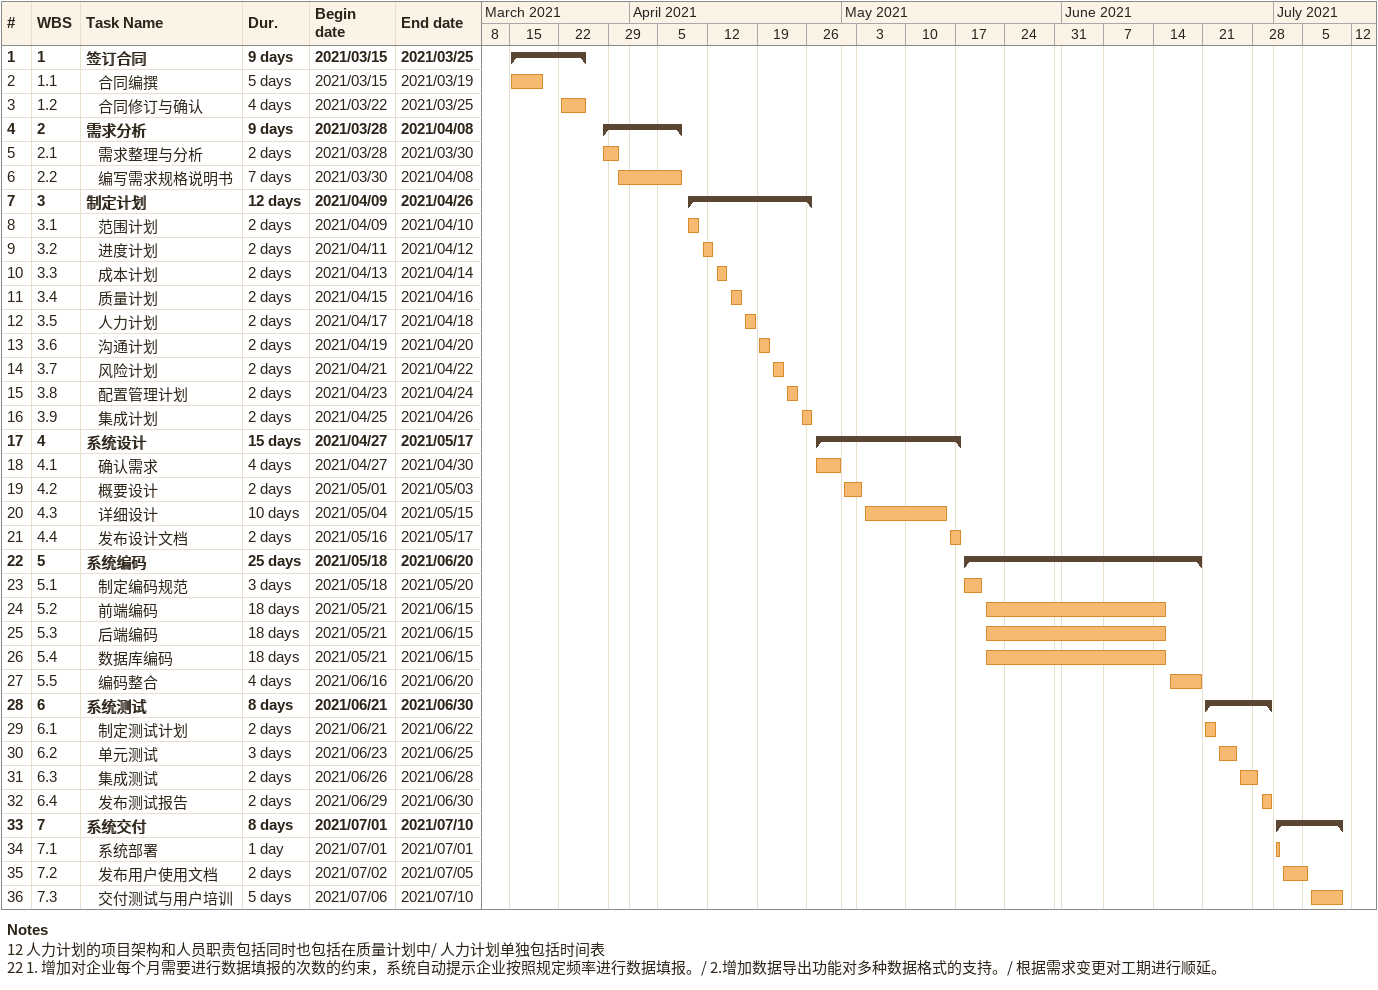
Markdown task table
| ID | WBS | Task | Duration | Start | Finish |
|---|---|---|---|---|---|
| 1 | 1 | **签订合同** | 9d | 2021-03-15 | 2021-03-25 |
| 2 | 1.1 | 合同编撰 | 5d | 2021-03-15 | 2021-03-19 |
| 3 | 1.2 | 合同修订与确认 | 4d | 2021-03-22 | 2021-03-25 |
| 4 | 2 | **需求分析** | 9d | 2021-03-28 | 2021-04-08 |
| 5 | 2.1 | 需求整理与分析 | 2d | 2021-03-28 | 2021-03-30 |
| 6 | 2.2 | 编写需求规格说明书 | 7d | 2021-03-30 | 2021-04-08 |
| 7 | 3 | **制定计划** | 12d | 2021-04-09 | 2021-04-26 |
| 8 | 3.1 | 范围计划 | 2d | 2021-04-09 | 2021-04-10 |
| 9 | 3.2 | 进度计划 | 2d | 2021-04-11 | 2021-04-12 |
| 10 | 3.3 | 成本计划 | 2d | 2021-04-13 | 2021-04-14 |
| 11 | 3.4 | 质量计划 | 2d | 2021-04-15 | 2021-04-16 |
| 12 | 3.5 | 人力计划 | 2d | 2021-04-17 | 2021-04-18 |
| 13 | 3.6 | 沟通计划 | 2d | 2021-04-19 | 2021-04-20 |
| 14 | 3.7 | 风险计划 | 2d | 2021-04-21 | 2021-04-22 |
| 15 | 3.8 | 配置管理计划 | 2d | 2021-04-23 | 2021-04-24 |
| 16 | 3.9 | 集成计划 | 2d | 2021-04-25 | 2021-04-26 |
| 17 | 4 | **系统设计** | 15d | 2021-04-27 | 2021-05-17 |
| 18 | 4.1 | 确认需求 | 4d | 2021-04-27 | 2021-04-30 |
| 19 | 4.2 | 概要设计 | 2d | 2021-05-01 | 2021-05-03 |
| 20 | 4.3 | 详细设计 | 10d | 2021-05-04 | 2021-05-15 |
| 21 | 4.4 | 发布设计文档 | 2d | 2021-05-16 | 2021-05-17 |
| 22 | 5 | **系统编码** | 25d | 2021-05-18 | 2021-06-20 |
| 23 | 5.1 | 制定编码规范 | 3d | 2021-05-18 | 2021-05-20 |
| 24 | 5.2 | 前端编码 | 18d | 2021-05-21 | 2021-06-15 |
| 25 | 5.3 | 后端编码 | 18d | 2021-05-21 | 2021-06-15 |
| 26 | 5.4 | 数据库编码 | 18d | 2021-05-21 | 2021-06-15 |
| 27 | 5.5 | 编码整合 | 4d | 2021-06-16 | 2021-06-20 |
| 28 | 6 | **系统测试** | 8d | 2021-06-21 | 2021-06-30 |
| 29 | 6.1 | 制定测试计划 | 2d | 2021-06-21 | 2021-06-22 |
| 30 | 6.2 | 单元测试 | 3d | 2021-06-23 | 2021-06-25 |
| 31 | 6.3 | 集成测试 | 2d | 2021-06-26 | 2021-06-28 |
| 32 | 6.4 | 发布测试报告 | 2d | 2021-06-29 | 2021-06-30 |
| 33 | 7 | **系统交付** | 8d | 2021-07-01 | 2021-07-10 |
| 34 | 7.1 | 系统部署 | 1d | 2021-07-01 | 2021-07-01 |
| 35 | 7.2 | 发布用户使用文档 | 2d | 2021-07-02 | 2021-07-05 |
| 36 | 7.3 | 交付测试与用户培训 | 5d | 2021-07-06 | 2021-07-10 |

Notes
- 12: 人力计划的项目架构和人员职责包括同时也包括在质量计划中 / 人力计划单独包括时间表
- 22: 1. 增加对企业每个月需要进行数据填报的次数的约束，系统自动提示企业按照规定频率进行数据填报。/ 2.增加数据导出功能对多种数据格式的支持。/ 根据需求变更对工期进行顺延。
